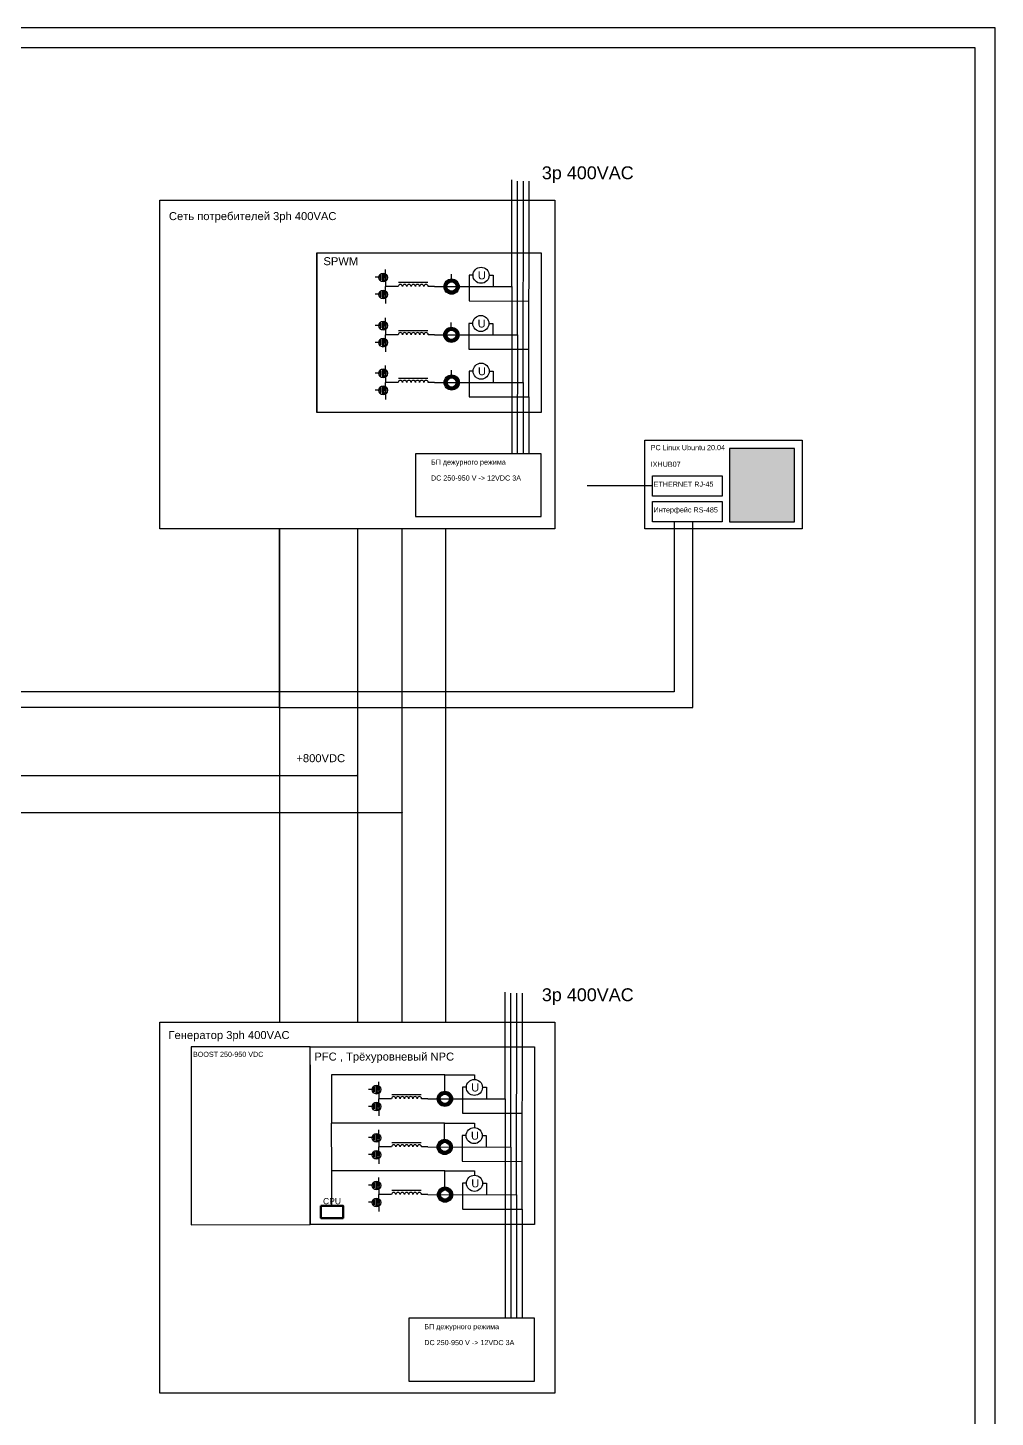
# Model space of a CAD drawing. Header units: inches. Extents: x 27 to 2311866, y 25 to 2322495.
# Drawn here: x 1371703 to 2311866, y 972855 to 2322495 of the extents above; entities that cross this region are included whole.
import ezdxf

# ---------------------------------------------------------------- set-up
doc = ezdxf.new("R2010")
doc.units = ezdxf.units.IN
doc.header["$MEASUREMENT"] = 0
for name, color, linetype, lineweight in [('12В', 30, 'Continuous', 30), ('RS485', 6, 'Continuous', 30), ('Слаботочка', 4, 'Continuous', 30)]:
    doc.layers.add(name, color=color, linetype=linetype, lineweight=lineweight)
doc.layers.add('FRAME', color=7, linetype='Continuous')
doc.styles.get("Standard").update_dxf_attribs({"font": 'arial.ttf'})

# ---------------------------------------------------------------- blocks, each defined once
blk = doc.blocks.new('Рамка')
at = {"layer": 'FRAME'}
for p, q in [((3316395, 2776848), (672645, 2776848)), ((3316395, 907530), (3316395, 2776848)), ((3294142, 2754595), (761660, 2754595)), ((3294142, 929783), (3294142, 2754595))]:
    blk.add_line(p, q, dxfattribs=at)
blk = doc.blocks.new('IGBT')
h = blk.add_hatch(color=256)
h.set_gradient(color2=(0, 0, 0), tint=1)
h.paths.add_polyline_path([(2337110, 1873107), (2336062, 1871512), (2337116, 1871512)])
h.paths.add_polyline_path([(2337110, 1873107), (2337116, 1871512), (2338170, 1871512)])
for points in [[(2334951, 1873109), (2337103, 1875280), (2337103, 1879399)], [(2332215, 1871925), (2326869, 1871925)], [(2332558, 1874343), (2332558, 1869534), (2332215, 1869534), (2332215, 1874316), (2332558, 1874316)], [(2334951, 1875703), (2334951, 1867866), (2334607, 1867866), (2334607, 1875703), (2334951, 1875703)], [(2337127, 1868269), (2334951, 1869911)], [(2336058, 1873109), (2338144, 1873109)], [(2337110, 1873107), (2336062, 1871512), (2338170, 1871512), (2337110, 1873107)], [(2337127, 1868269), (2336742, 1869322), (2336122, 1868753), (2337127, 1868269)], [(2337103, 1875280), (2337127, 1868269)], [(2337127, 1868269), (2337127, 1862915)]]:
    blk.add_lwpolyline(points)
blk.add_circle((2334701, 1871766), 4256)
blk = doc.blocks.new('Катушка')
for points in [[(2187094, 1977059), (2193196, 1977052)], [(2197363, 1977047), (2197363, 1977047)], [(2201531, 1977043), (2201531, 1977043)], [(2205698, 1977038), (2205699, 1977038)], [(2209866, 1977034), (2209866, 1977034)], [(2214033, 1977029), (2214034, 1977029)], [(2218201, 1977025), (2218202, 1977025)], [(2222369, 1977020), (2227094, 1977015)]]:
    blk.add_lwpolyline(points)
for centre in [(2195279, 1977059), (2199447, 1977059), (2203615, 1977059), (2207782, 1977059), (2211950, 1977059), (2216117, 1977059), (2220285, 1977059)]:
    blk.add_arc(centre, 2084, 180, 0)
blk = doc.blocks.new('Дроссель')
blk.add_lwpolyline([(1285440, 1797567), (1313858, 1797567)])
at = {"rotation": 180}
blk.add_blockref('Катушка', (3507429, 3770394), dxfattribs=at)
blk = doc.blocks.new('Датчик тока')
at = {"layer": 'Слаботочка'}
h = blk.add_hatch(color=256, dxfattribs=at)
h.set_gradient(color1=(0, 255, 255), color2=(0, 255, 255), tint=1)
h.paths.add_polyline_path([(2170874, 2032191, 1), (2185630, 2032191, 1)])
h.paths.add_polyline_path([(2182789, 2032191, -1), (2173715, 2032191, -1)], flags=16)
blk.add_lwpolyline([(2178150, 2037963), (2178150, 2044207)], dxfattribs=at)
for radius in [7378, 4537]:
    blk.add_circle((2178252, 2032191), radius, dxfattribs=at)
blk = doc.blocks.new('Вольтметр')
at = {"layer": 'Слаботочка'}
for points in [[(1913566, 2204453), (1909760, 2204453), (1909760, 2179382)], [(1929172, 2204453), (1933069, 2204453), (1933069, 2193304)]]:
    blk.add_lwpolyline(points, dxfattribs=at)
blk.add_circle((1921369, 2204328), 7804, dxfattribs=at)
at = {"layer": 'Слаботочка', "insert": (1918251, 2208156), "char_height": 7772, "attachment_point": 1}
blk.add_mtext_dynamic_manual_height_columns('U', width=3409.75, gutter_width=38861, heights=[0], dxfattribs=at)

msp = doc.modelspace()

# ---------------------------------------------------------------- hatches: boundary and pattern name
h = msp.add_hatch(color=256)
h.set_gradient(color2=(0, 0, 0), tint=1)
h.paths.add_polyline_path([(2116670, 1913746), (2053672, 1913746), (2053672, 1842605), (2116670, 1842605)])
h = msp.add_hatch(color=1)
h.set_gradient(color1=(255, 0, 0), color2=(255, 0, 0), tint=1)
h.paths.add_polyline_path([(1691050, 1596324, 1), (1693050, 1596324, 1)])
h = msp.add_hatch(color=5)
h.set_gradient(color1=(0, 0, 255), color2=(0, 0, 255), tint=1)
h.paths.add_polyline_path([(1734299, 1560123, 1), (1736299, 1560123, 1)])
at = {"layer": '12В'}
h = msp.add_hatch(color=256, dxfattribs=at)
h.set_gradient(color1=(255, 127, 0), color2=(255, 127, 0), tint=1)
h.paths.add_polyline_path([(1615396, 1662220, 1), (1617396, 1662220, 1)])
at = {"layer": 'RS485'}
h = msp.add_hatch(color=256, dxfattribs=at)
h.set_gradient(color1=(255, 0, 255), color2=(255, 0, 255), tint=1)
h.paths.add_polyline_path([(1778542, 1677603, 1), (1776542, 1677603, 1)])

# ---------------------------------------------------------------- linework, layer by layer
at = {"color": 1}
for points in [[(1766957, 2071064), (1842017, 2071064), (1842017, 2174713)], [(1842017, 2071064), (1842017, 1908730)], [(1760471, 1282171), (1835531, 1282171), (1835531, 1385820)], [(1835531, 1282171), (1835531, 1068950)]]:
    msp.add_lwpolyline(points, dxfattribs=at)
at = {"color": 3}
for points in [[(1766976, 1977950), (1853129, 1977856), (1853299, 2173664)], [(1853129, 1977856), (1853053, 1908730)], [(1760490, 1189057), (1846643, 1188963), (1846813, 1384771)], [(1846643, 1188963), (1846643, 1068950)]]:
    msp.add_lwpolyline(points, dxfattribs=at)
at = {"color": 2}
for points in [[(1766982, 2024263), (1847504, 2024174), (1847668, 2173670)], [(1847504, 2024174), (1847378, 1908730)], [(1760496, 1235370), (1841018, 1235282), (1841182, 1384777)], [(1841018, 1235282), (1841018, 1068950)]]:
    msp.add_lwpolyline(points, dxfattribs=at)
at = {"color": 5}
for points in [[(1800684, 1963960), (1858759, 1963960), (1858934, 2173659)], [(1800573, 2057142), (1858837, 2057093)], [(1800372, 2010323), (1858798, 2010274)], [(1858759, 1963960), (1858759, 1908730)], [(1794198, 1175067), (1852273, 1175067), (1852448, 1384766)], [(1794087, 1268249), (1852351, 1268201)], [(1793886, 1221430), (1852312, 1221381)], [(1852273, 1175067), (1852273, 1068950)]]:
    msp.add_lwpolyline(points, dxfattribs=at)
for points in [[(1500052, 2155170), (1884001, 2155170), (1884001, 1835861), (1500052, 1835861)], [(1652734, 2103918), (1870595, 2103918), (1870595, 1948917), (1652734, 1948917)], [(1652734, 2103918), (1652734, 2103918), (1652734, 1948917), (1652734, 1948917)], [(1652734, 2103918), (1652734, 2103918), (1652734, 1948917), (1652734, 1948917)], [(1971348, 1921782), (2124200, 1921782), (2124200, 1835861), (1971348, 1835861)], [(2116670, 1913746), (2053672, 1913746), (2053672, 1842605), (2116670, 1842605)], [(1978788, 1887284), (2046463, 1887284), (2046463, 1867546), (1978788, 1867546)], [(1978788, 1862344), (2046463, 1862344), (2046463, 1842605), (1978788, 1842605)], [(1500052, 1356744), (1884001, 1356744), (1884001, 996080), (1500052, 996080)], [(1646248, 1332577), (1530631, 1332577), (1530631, 1159677), (1646248, 1160024)], [(1646248, 1332577), (1864109, 1332577), (1864109, 1160024), (1646248, 1160024)], [(1646248, 1315026), (1646248, 1315026), (1646248, 1160024), (1646248, 1160024)], [(1646248, 1315026), (1646248, 1315026), (1646248, 1160024), (1646248, 1160024)]]:
    msp.add_lwpolyline(points, close=True)
for points in [[(1726957, 2071108), (1719422, 2071108)], [(1726982, 2024306), (1719447, 2024306)], [(1726957, 1977994), (1719422, 1977994)], [(1720471, 1282215), (1712936, 1282215)], [(1720496, 1235414), (1712961, 1235414)], [(1720471, 1189101), (1712936, 1189101)]]:
    msp.add_lwpolyline(points)
at = {"color": 1, "lineweight": 30}
for points in [[(1692026, 1835861), (1692026, 1356744)], [(473765, 1596302), (1692026, 1596302)]]:
    msp.add_lwpolyline(points, dxfattribs=at)
at = {"color": 5, "lineweight": 30}
for points in [[(1735292, 1835861), (1735292, 1356744)], [(517030, 1560110), (1735292, 1560110)]]:
    msp.add_lwpolyline(points, dxfattribs=at)
at = {"layer": '12В'}
for points in [[(1870595, 1908730), (1748568, 1908730), (1748568, 1847744), (1870595, 1847744)], [(1864109, 1068950), (1742082, 1068950), (1742082, 1007964), (1864109, 1007964)]]:
    msp.add_lwpolyline(points, close=True, dxfattribs=at)
at = {"layer": '12В', "color": 30}
msp.add_lwpolyline([(1616382, 1662175), (2018058, 1662175), (2018058, 1842605)], dxfattribs=at)
at = {"layer": '12В'}
for points in [[(1616382, 1662175), (1616382, 1835861), (1616382, 1356744)], [(1616382, 1662175), (341614, 1662175), (341614, 1606441)]]:
    msp.add_lwpolyline(points, dxfattribs=at)
at = {"layer": 'RS485'}
for points in [[(1999771, 1842605), (1999771, 1677603), (579089, 1677603), (579089, 1835861), (579089, 1677603)], [(1777542, 1835861), (1777542, 1677603), (1777542, 1356744)]]:
    msp.add_lwpolyline(points, dxfattribs=at)
at = {"layer": 'Слаботочка'}
for points in [[(1978788, 1877415), (1915358, 1877415)], [(1776966, 1294187), (1776966, 1305410), (1666862, 1305410), (1666862, 1258591)], [(1776966, 1305410), (1805689, 1305410), (1805691, 1300999)], [(1776765, 1247367), (1776765, 1258591), (1666661, 1258591), (1666973, 1212278)], [(1776966, 1258591), (1805689, 1258591), (1805691, 1254180)], [(1777077, 1201055), (1777077, 1212278), (1666973, 1212278), (1666973, 1178318)], [(1777077, 1212278), (1805800, 1212278), (1805803, 1207867)]]:
    msp.add_lwpolyline(points, dxfattribs=at)
at = {"layer": 'Слаботочка', "color": 4, "lineweight": 60}
msp.add_lwpolyline([(1656594, 1178318), (1678064, 1178318), (1678064, 1166240), (1656594, 1166240)], close=True, dxfattribs=at)

# ---------------------------------------------------------------- block references
for name, p in [('IGBT', (-617705, 208193)), ('Датчик тока', (-394698, 38873)), ('IGBT', (-617705, 191708)), ('Дроссель', (446623, 277729)), ('IGBT', (-617705, 161391)), ('Дроссель', (446648, 230928)), ('Датчик тока', (-394898, -7947)), ('IGBT', (-617705, 144907)), ('IGBT', (-617705, 115079)), ('Датчик тока', (-394586, -54259)), ('IGBT', (-617705, 98595)), ('Дроссель', (446623, 184615)), ('IGBT', (-624191, -580700)), ('IGBT', (-624191, -597184)), ('Дроссель', (440137, -511164)), ('Датчик тока', (-401184, -750020)), ('IGBT', (-624191, -627502)), ('Датчик тока', (-401384, -796840)), ('IGBT', (-624191, -643986)), ('Дроссель', (440162, -557965)), ('IGBT', (-624191, -673814)), ('IGBT', (-624191, -690298)), ('Дроссель', (440137, -604277)), ('Датчик тока', (-401072, -843152))]:
    msp.add_blockref(name, p)
at = {"layer": 'Слаботочка', "xscale": 0.8744539382128907, "yscale": 0.8744539382128907, "zscale": 0.8744539382128907}
msp.add_blockref('Рамка', (-588169, -105731), dxfattribs=at)
at = {"layer": 'Слаботочка'}
for p in [(-109187, -122240), (-109387, -169059), (-109075, -215372), (-115673, -911133), (-115873, -957952), (-115561, -1004265)]:
    msp.add_blockref('Вольтметр', p, dxfattribs=at)

# ---------------------------------------------------------------- texts
for s, height, p in [('3p 400VAC', 12490, (1871282, 2175411)), ('3p 400VAC', 12490, (1871282, 1376985)), ('BOOST 250-950 VDC ', 4976.07, (1532262, 1322863))]:
    msp.add_text(s, height=height).set_placement(p)
at = {"ltscale": 0.1}
for s, height, p in [(' Сеть потребителей 3ph 400VAC', 7772.25, (1505840, 2135683)), ('SPWM ', 7772.3, (1659014, 2091888)), ('PC Linux Ubuntu 20.04', 5000, (1977047, 1912206)), ('IXHUB07', 5000, (1977047, 1896055)), ('ETHERNET RJ-45', 5000, (1979829, 1876661)), ('Интерфейс RS-485', 5000, (1979829, 1851720)), ('Генератор 3ph 400VAC', 7772.25, (1508444, 1340186)), ('PFC , Трёхуровневый NPC', 7772.25, (1650237, 1319279))]:
    msp.add_text(s, height=height, dxfattribs=at).set_placement(p)
at = {"color": 1, "insert": (1632737, 1616885), "char_height": 7772.3, "attachment_point": 1}
msp.add_mtext_dynamic_manual_height_columns('+800VDC', width=9901.68, gutter_width=38861, heights=[0], dxfattribs=at)
at = {"layer": '12В', "color": 30, "ltscale": 0.1}
for s, p in [('БП дежурного режима', (1763503, 1898107)), ('DC 250-950 V -> 12VDC 3A', (1763503, 1882655)), ('БП дежурного режима', (1757017, 1058327)), ('DC 250-950 V -> 12VDC 3A', (1757017, 1042875))]:
    msp.add_text(s, height=5000, dxfattribs=at).set_placement(p)
at = {"layer": 'Слаботочка', "color": 4, "insert": (1658624, 1185676), "char_height": 5904.8, "attachment_point": 1}
msp.add_mtext_dynamic_manual_height_columns(' CPU', width=2806.44, gutter_width=29524, heights=[0], dxfattribs=at)

doc.saveas('drawing.dxf')
